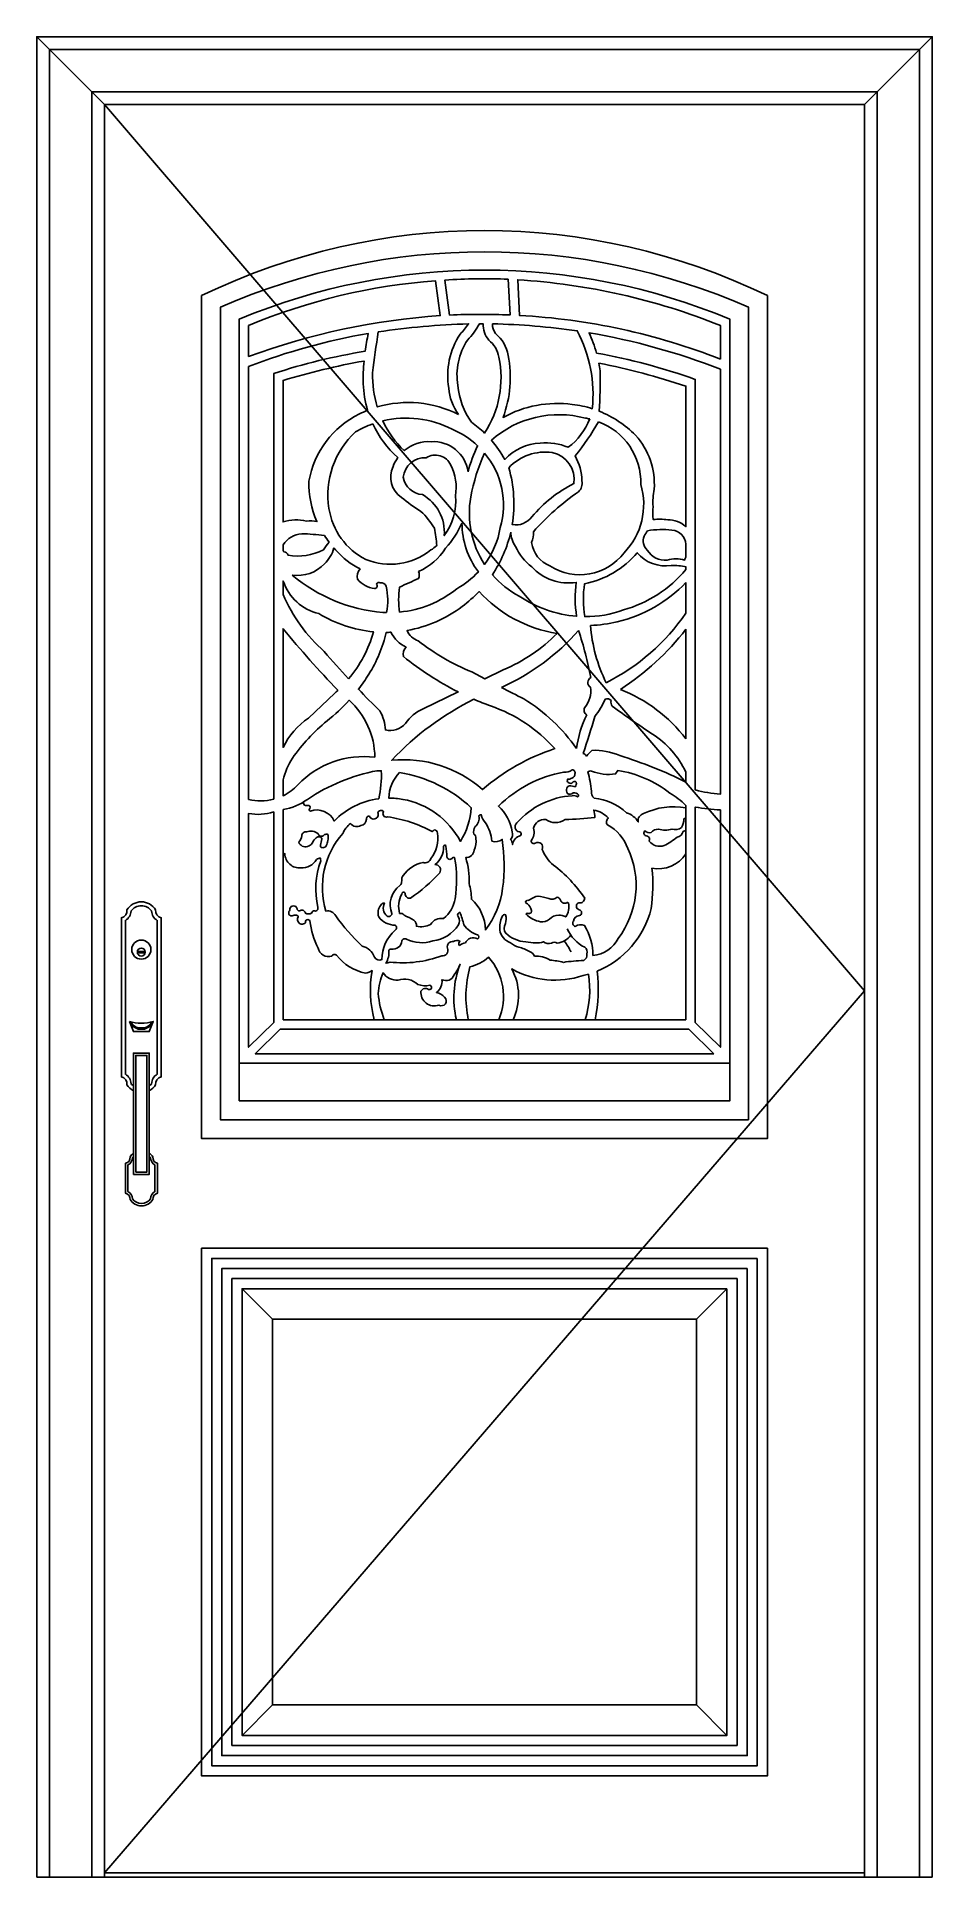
# Model space of a CAD drawing. Header units: metres. Extents: x 3138 to 4198, y 3860 to 6040.
import ezdxf

# ---------------------------------------------------------------- set-up
doc = ezdxf.new("R2010")
doc.units = ezdxf.units.M
for name, color, linetype in [('2', 2, 'Continuous'), ('3', 3, 'Continuous'), ('4', 4, 'Continuous'), ('7', 7, 'Continuous'), ('BH', 3, 'Continuous')]:
    doc.layers.add(name, color=color, linetype=linetype)

msp = doc.modelspace()

# ---------------------------------------------------------------- linework, layer by layer
at = {"layer": '2'}
msp.add_line((3138.12, 3859.97), (4198.12, 3859.97), dxfattribs=at)
at = {"layer": '3'}
for p, q in [((3218.12, 5959.97), (3138.12, 6039.97)), ((4118.12, 5959.97), (4198.12, 6039.97)), ((3257.21, 4956.67), (3266.44, 4956.67)), ((3257.21, 4954.79), (3266.44, 4954.79)), ((3218.12, 3864.97), (4118.12, 3864.97))]:
    msp.add_line(p, q, dxfattribs=at)
for points in [[(4183.12, 3859.97), (4183.12, 6024.97), (3153.12, 6024.97), (3153.12, 3859.97)], [(4133.12, 3859.97), (4133.12, 5974.97), (3203.12, 5974.97), (3203.12, 3859.97)], [(3218.12, 5959.97), (4118.12, 4909.97), (3218.12, 3864.97)]]:
    msp.add_lwpolyline(points, dxfattribs=at)
for points in [[(3980.83, 4757.26), (3980.83, 5719.61, 0.21), (3355.41, 5719.61), (3355.41, 4757.26)], [(3388.85, 5698.08, -0.08), (3610.06, 5750.96), (3615.66, 5709.78, 0.07), (3388.85, 5661.33)], [(3696.28, 5752.72), (3698.31, 5710.52, 0.02), (3626.83, 5710.39), (3621.19, 5751.76, -0.03)], [(3947.4, 5658.19, 0.08), (3709.5, 5709.95), (3707.46, 5752.2, -0.08), (3947.4, 5698.08)], [(3637.34, 5592.62, 0.19), (3541.18, 5601.54, -0.08), (3535.64, 5642.01, -0.01), (3542.34, 5690.48, -0.03), (3649.2, 5699.99, -0.05), (3639.31, 5687.72, 0.19), (3625.79, 5623.82, 0.14)], [(3652.63, 5583.42, -0.04), (3668.24, 5570.58, 0.2), (3685.06, 5660.55, 0.19), (3673.08, 5680.69, -0.18), (3666.44, 5700.13), (3662.25, 5700.13, -0.07), (3648.02, 5680.69, 0.19), (3636.58, 5626.81, 0.13)], [(3677.59, 5700.01, -0.03), (3777.85, 5691.69, -0.15), (3795.68, 5599.43, 0.05), (3772.1, 5604.56, 0.16), (3690.09, 5589.11, 0.14), (3696.01, 5662.64, 0.18), (3681.11, 5688.52, -0.17)], [(3418.54, 5136.84), (3418.54, 5641.04, -0.04), (3526.81, 5667.47, -0.02), (3530.49, 5688.5, 0.05), (3388.85, 5649.42), (3388.85, 5136.68, 0.13)], [(3800.7, 5665.37, -0.04), (3917.7, 5634.14), (3917.7, 5147.88, 0.04), (3947.4, 5142.74), (3947.4, 5646.22, 0.05), (3791.91, 5689.46, -0.04)], [(3520.05, 5593.22, 0.24), (3460.32, 5513.55, 0.11), (3469.72, 5465.77, 0.11), (3457.39, 5466.29, 0.14), (3429.69, 5465.37), (3429.69, 5632.87, -0.03), (3525.52, 5655.94, 0.03), (3524.47, 5628.99, 0.06), (3529.72, 5597.56, 0.02)], [(3535.87, 5581.48, 0.05), (3515.4, 5571.99, 0.25), (3484.01, 5481.13, 0.24), (3527.47, 5420.83, 0.27), (3604.73, 5432.09, 0.05), (3611.5, 5437.27, 0.05), (3608.75, 5457.82, 0.07), (3592.87, 5477.75, -0.03), (3569.66, 5494.39, -0.37), (3559.83, 5530.95, -0.07), (3565.48, 5541.54, -0.1)], [(3648.6, 5524.73, 0.39), (3605.09, 5560.37, 0.19), (3573.1, 5549.77, -0.09), (3547.7, 5584.98, -0.18), (3629.68, 5575.2, -0.09), (3660.02, 5555.64, 0.05), (3648.6, 5524.73)], [(3803.11, 5584.09, -0.05), (3775.32, 5543.65, -0.13), (3783.44, 5513.91, -0.26), (3779.38, 5501.07, 0.06), (3725.94, 5453.76, -0.12), (3723.91, 5440.92, 0.27), (3745.55, 5413.21, 0.39), (3833.5, 5428.76, 0.27), (3853.12, 5509.86, 0.32)], [(3594.69, 5497.71, -0.29), (3620.51, 5449.18, 0.19), (3633.7, 5496.41, 0.17), (3628.07, 5532.59, 0.46), (3599.07, 5541.44, 0.4), (3571.93, 5518.27, 0.34)], [(3668.15, 5546.92, 0.06), (3651.85, 5494.93, 0.19), (3668.16, 5415.03, 0.12), (3686.82, 5458.62, 0.25)], [(3696.9, 5529.54, -0.24), (3748.4, 5547.62, -0.39), (3773.96, 5510.84, 0.1), (3724.17, 5471.47, -0.29), (3700.97, 5462.12, 0.11), (3696.9, 5529.54, 0.11)], [(3484.2, 5441.26, 0.04), (3477.43, 5432.31, -0.16), (3435.54, 5425.76, 0.32), (3430.69, 5430.03, -0.06), (3429.69, 5431.56), (3429.69, 5437.74, -0.01), (3429.83, 5438.02, -0.25), (3451.74, 5451.42, -0.02), (3478.57, 5449.22, 0.02)], [(3641.38, 5464.05, -0.08), (3622.04, 5434.26, -0.15), (3590.13, 5406.62, -0.16), (3590.06, 5398.18, 0.02), (3567.67, 5387.89, 0.08), (3567.62, 5358.52, 0.15), (3635.31, 5386.26, 0.08), (3660.83, 5406.21, -0.16)], [(3699.25, 5453.38, -0.09), (3677.45, 5402.7, 0.09), (3709.27, 5377.36, 0.13), (3777.22, 5353.53, -0.08), (3776.79, 5393.72, -0.25), (3724.15, 5411.97, -0.12), (3704.87, 5436.29, -0.14)], [(3906.56, 5423.65, -0.04), (3905.03, 5420.19, 0.15), (3884.48, 5420.19, -0.3), (3860.88, 5431.84, -0.3), (3856.99, 5448.49, -0.01), (3861.16, 5454.87, -0.07), (3890.04, 5455.7, -0.38), (3906.42, 5439.06), (3906.56, 5438.68)], [(3507.26, 5279.39, -0.01), (3478.48, 5311.65, -0.11), (3429.69, 5379.45), (3429.69, 5395.17, -0.01), (3429.88, 5395.26, 0.26), (3471.92, 5356.69, 0.11), (3536.59, 5335.15, -0.11)], [(3641.82, 5365.26, -0.12), (3576.39, 5336.72, 0.21), (3589.68, 5324.56, 0.07), (3653.09, 5287.65), (3668.57, 5279.39), (3690.34, 5290.24, 0.1), (3754.15, 5333.29, -0.17), (3661.64, 5382.87, -0.04)], [(3494.45, 5265.89, -0.01), (3490.75, 5262.56), (3459.63, 5233.07, 0.13), (3429.69, 5198.24), (3429.69, 5338.81, 0.02)], [(3531.12, 5284.8, 0.08), (3551.85, 5334.5, 0.01), (3557.25, 5334.64, 0.16), (3575.34, 5316.84, 0.28), (3572.03, 5305.83, 0.05), (3636.98, 5263.89), (3595.44, 5243.93, 0.15), (3574.72, 5226.49, -0.27), (3550.72, 5218.86, 0.12), (3544.17, 5241.75, -0.01), (3518.8, 5267.2, 0.02)], [(3538.28, 5186.49, 0.24), (3447.26, 5153.97, -0.09), (3429.69, 5140.96), (3429.69, 5159.77, -0.09), (3440.77, 5185.45, -0.07), (3481.72, 5229.61, 0.04), (3507.83, 5254.1, -0.21), (3538.28, 5186.49, -0.21)], [(3675.15, 5247.43, -0.13), (3751.25, 5196.75, 0.1), (3665.78, 5148.27, 0.21), (3558.25, 5182.98, -0.09), (3655.58, 5255.21, 0.01)], [(3567.47, 5168.43, -0.15), (3652.4, 5126.76, -0.13), (3639.51, 5086.94, 0.23), (3571.52, 5136.71, 0.05), (3554.85, 5138.23, -0.19)], [(3775.64, 5151.43, 0.1), (3768.59, 5152.71, 0.29), (3765.52, 5149.9, 0.21), (3766.41, 5143.62, 0.39), (3772.95, 5144.52, -0.28), (3779.35, 5141.96, -0.29), (3778.46, 5139.53, 0.17), (3772.08, 5141.05, 0.2), (3706.44, 5108.7, 0.63), (3709.38, 5098.12, -0.71), (3710.85, 5093.7, 0.32), (3701.43, 5083.12, 0.12), (3699.08, 5089.29, 0.28), (3700.84, 5098.12, 0.17), (3684.65, 5128.7, -0.15), (3761.77, 5168.99, 0.22), (3771.74, 5171.79, -0.51), (3775.24, 5166.8, -0.32), (3771.66, 5161.85, -0.15), (3766.37, 5160.55, -0.06), (3765.9, 5158.73, 0.65), (3773.21, 5157.45, -0.42), (3776.79, 5157.06, -0.17)], [(3528.46, 5113.06, -0.53), (3531.82, 5116.85, 0.41), (3538.13, 5113.48, 0.45), (3541.91, 5121.05, -0.55), (3548.64, 5122.31, 0.76), (3553.27, 5116, -0.09), (3606.27, 5098.5, 0.03), (3608.48, 5100.53, -0.49), (3612.28, 5096.74, -0.21), (3604.69, 5066.62, -0.43), (3595.41, 5061.99, 0.18), (3571.8, 5046.61, 0.2), (3570.12, 5040.3, -0.21), (3568.01, 5034.61, 0.35), (3558.59, 5001.31, -0.46), (3552.7, 4998.27, -0.34), (3549.65, 5013.91, 0.34), (3545.58, 5011.27, 0.29), (3542.94, 4997.45, 0.24), (3562.46, 4987.7, -0.5), (3562.25, 4981.61, 0.22), (3546.63, 4946.88, -0.37), (3537.9, 4949.64, 0.26), (3523.19, 4962.95, -0.05), (3491.94, 4998.76, 0.35), (3480.45, 5004.27, -0.26), (3500.28, 5096.26, -0.13), (3509.53, 5108.02, 0.39), (3521.73, 5105.92, 0.36)], [(3736.36, 5077.44, 0.13), (3749.71, 5058.94, -0.08), (3786.75, 5019.79, -0.47), (3779.86, 5014.19, 0.79), (3780.29, 5006.02, -0.75), (3780.62, 4998.98, 0.37), (3773.37, 4992.61, 0.51), (3775.4, 4986.24, -0.28), (3786.7, 4987.11, -0.13), (3796.56, 4951.79, 0.26), (3826.4, 4972.06, 0.28), (3837.81, 5078.59, 0.18), (3813.61, 5106.52, -0.42), (3814.75, 5114.45, 0.17), (3797.52, 5123.91, -0.06), (3798.81, 5115.31, -0.02), (3763.49, 5112.73, -0.31), (3740.67, 5112.73, 0.38), (3726.02, 5102.4, -0.26), (3723.44, 5087.77, 0.64), (3728.18, 5084.76, -0.78)], [(3947.4, 5124.12), (3947.4, 4843.11), (3917.7, 4872.51), (3917.7, 5127.63, 0.03)], [(3655.81, 5076.52, -0.39), (3645.9, 5067.77, -0.09), (3649.87, 5037.14, -0.06), (3652.71, 5018.42, -0.21), (3669.18, 4982.12, 0.13), (3689.62, 5031.47, 0.07), (3689.05, 5089.33, -0.28), (3676.84, 5087.35, 0.11), (3669.35, 5108.99, -0.15), (3664.25, 5118.38, 0.49), (3661.39, 5116.79, -0.31), (3656.93, 5104.38, 0.17), (3655.49, 5095.62, -0.31), (3658.04, 5090.21, -0.13)], [(3477.3, 5093.58, -0.49), (3471.19, 5095.91, 0.26), (3457.5, 5098.23, 0.44), (3451.68, 5093.58, -0.22), (3448.19, 5086.02, 0.4), (3458.38, 5080.93, 0.27), (3465.36, 5087.33, -0.08), (3470.17, 5091.98, -0.49), (3475.7, 5089.8, 0.01), (3474.1, 5082.38, 0.59), (3475.7, 5079.48, 0.21), (3479.92, 5080.49, 0.18), (3482.1, 5086.16, 0.13), (3482.97, 5092.85, 0.71), (3480.65, 5095.32, 0.26)], [(3629.66, 5066.81, -0.5), (3632.69, 5067.64, -0.09), (3633.24, 5018.92, -0.18), (3619.74, 4995.52, 0.31), (3604.31, 4988.64, -0.18), (3587.51, 4986.44, 0.28), (3584.48, 4993.6, 0.02), (3572.9, 4999.38, 0.32), (3567.67, 5001.58, -0.2), (3570.15, 5024.42, -0.95), (3574.28, 5025.25, 0.52), (3580.62, 5019.74, 0.06), (3615.06, 5049.75, 0.61), (3609.55, 5059.38, 0.24), (3619.74, 5080.85, -1), (3622.5, 5081.4, -0.03), (3623.6, 5068.74, 0.65)], [(3757.98, 5017.47, 0.3), (3754.06, 5021.01, -0.33), (3744.17, 5019.15, 0.03), (3731.29, 5022.13, 0.12), (3722.14, 5018.03, -0.22), (3718.6, 5017.1, 0.41), (3716.92, 5014.11, -0.2), (3722.89, 5007.59, -0.29), (3723.26, 5002.37, -0.24), (3718.97, 5001.62, 0.87), (3717.67, 5000.31, 0.14), (3734.28, 4991.74, 0.22), (3745.1, 4994.72, -0.23), (3755.93, 4999.38, -0.13), (3764.33, 4997.52, 0.19), (3767.69, 5013.74, 0.52), (3765.07, 5013.93, -0.43)], [(3570.43, 4968.95, -0.44), (3557.92, 4959.4, 0.36), (3554.95, 4957.76, -0.16), (3551.33, 4942.62, 0.01), (3556.27, 4943.94, 0.12), (3617.54, 4951.51, 0.62), (3624.13, 4960.39, -0.53), (3631.37, 4968.29, -0.31), (3638.95, 4968.62, 0.46), (3638.62, 4963.68, -0.14), (3645.54, 4966.64, -0.44), (3659.7, 4971.58, 0.74), (3659.7, 4976.19, -0.14), (3643.56, 4988.03, 0.05), (3638.95, 5002.84, 0.59), (3637.3, 4997.25, -0.29), (3637.3, 4988.03, -0.22), (3607, 4968.95, -0.19), (3575.7, 4970.92, 0.55)]]:
    msp.add_lwpolyline(points, format="xyb", close=True, dxfattribs=at)
for points in [[(3804.99, 5644.27, -0.02), (3804, 5596.45, -0.1), (3847.05, 5568.05, -0.2), (3869.05, 5503.97, 0.06), (3867.61, 5483.59, 0.06), (3867.91, 5468.17, -0.07), (3884.99, 5467.78, -0.18), (3906.56, 5459.86), (3906.56, 5626.2, 0.03), (3803.48, 5653.5)], [(3792.65, 5587.26, -0.14), (3767.27, 5553.7, 0.13), (3734.1, 5558.56, 0.2), (3692.15, 5539.32, 0.05), (3676.24, 5562.17, -0.25), (3787.5, 5588.26)], [(3906.98, 5412.15, 0.05), (3889.2, 5413.81, -0.27), (3849.02, 5428.87, -0.17), (3786.58, 5392.13, 0.08), (3786.89, 5353.19, 0.09), (3832.63, 5361.07, 0.15), (3906.56, 5408.83), (3906.56, 5412.23)], [(3906.56, 5169.05, 0.14), (3867.04, 5213.92, -0.01), (3819.07, 5247.11, -0.19), (3818.05, 5253.65, 0.39), (3810.88, 5255.28, -0.07), (3798.61, 5234.84, -0.01), (3785.1, 5191.1, -0.14), (3788.79, 5188.01, -0.01), (3795.26, 5194.76, -0.11), (3828.16, 5188.6, -0.04), (3906.56, 5157.2, -0.04)], [(3429.69, 5124.84, 0.13), (3458.4, 5136.71, -0.1), (3541.04, 5170.67, -0.01), (3545.97, 5170.58, -0.07), (3542.84, 5137.42, 0.17), (3490.18, 5111.01, 0.39), (3461.97, 5122.78, -0.48), (3460.71, 5124.72, 0.5), (3460.21, 5129.61, -0.04), (3456.33, 5129.23, -0.32), (3453.55, 5133.36)], [(3906.56, 5126.53, 0.16), (3856.39, 5119.8, 0.4), (3850.22, 5109.96, 0.17), (3836.42, 5120.81, 0.16), (3797.83, 5138.19, -0.28), (3794.88, 5146.37, 0.05), (3790.29, 5169.28, -0.22), (3794.79, 5170.18, 0.13), (3823.22, 5166.8), (3825.93, 5170.85, -0.13), (3887.52, 5144.14, -0.07), (3906.56, 5129.43, -0.07)], [(3418.54, 4872.51), (3388.85, 4843.11), (3388.85, 5120.02, 0.13), (3418.54, 5121.86), (3418.54, 4872.51)], [(3906.56, 5113.31, 0.56), (3904.14, 5113.44, -0.15), (3901.37, 5103.4, -0.26), (3890.04, 5101.44, -0.16), (3874.2, 5101.44, 0.21), (3865.3, 5097.51, -0.32), (3858.02, 5099.59, 0.22), (3856.87, 5096.12, 0.4), (3860.91, 5093.24, -0.4), (3863.22, 5087.23, 0.32), (3880.79, 5081.92, 0.05), (3896.4, 5091.97, 0.27), (3903.33, 5098.66, 0.19), (3906.56, 5100.5)], [(3429.69, 5072.15, -0.23), (3431.77, 5072.19, 0.43), (3450.8, 5055.51, 0.27), (3469.37, 5065.33, -0.29), (3474.05, 5066.89, 0.04), (3474.2, 5063.9, 0.14), (3470.72, 5008.82, -0.61), (3467.01, 5004.54, 0.44), (3463.54, 5002.22, -0.32), (3456.12, 5001.99, 0.57), (3449.17, 5004.65, -0.36), (3446.16, 5007.2, 0.79), (3437.7, 5007.31, -0.21), (3436.55, 5003.73, 0.6), (3440.48, 4998.75, -0.17), (3445.58, 4999.33, -0.54), (3447.44, 4997.01, 0.26), (3447.09, 4992.5, 0.55), (3456.22, 4990.48, -0.95), (3461.4, 4992.7, 0.09), (3471.03, 4960.52, 0.43), (3487.33, 4950.9, -0.49), (3492.88, 4952.01, 0.18), (3527.32, 4930.92, 0.12), (3535.1, 4933.88, 0.11), (3537.61, 4875.7)], [(3801.48, 4933.22, 0.24), (3865.39, 5007.24, 0.06), (3866.41, 5055.07, 0.3), (3906.56, 5072.18)], [(3252.4, 4797.08, -0.06), (3249.65, 4799.89, 0.26), (3242.98, 4811.14), (3242.98, 4993.27, 0.26), (3249.65, 5004.52, -0.5), (3274, 5004.52, 0.26), (3280.67, 4993.27), (3280.67, 4811.14, 0.26), (3274, 4799.89, -0.06), (3271.25, 4797.08, -0.06)], [(3766.11, 4983.35, 0.18), (3786.96, 4961.46, -0.32), (3789.36, 4953.72, -0.3), (3785.62, 4945.71, 0.04), (3761.57, 4943.58, 0.05), (3745.81, 4946.24, 0.15), (3727.37, 4951.05, 0.21), (3721.23, 4956.39, 0.11), (3708.67, 4961.46, -0.08), (3699.05, 4966.8, -0.28), (3686.22, 4981.75, -0.14), (3689.16, 4998.03, -0.48), (3693.17, 4999.9, -0.13), (3692.9, 4989.49, 0.33), (3693.44, 4978.01, 0.17), (3716.95, 4967.87, 0.03), (3728.71, 4966.8, 0.14), (3737.79, 4968.13, 0.28), (3747.41, 4966.53, -0.25), (3754.09, 4966.53, 0.23), (3770.19, 4976)], [(3684.92, 4875.7, 0.29), (3672.93, 4949.75, -0.12), (3650.94, 4938.39, 0.12), (3648.98, 4875.7, 0.12)], [(3634.87, 4875.7, -0.15), (3639.14, 4941.42, -0.07), (3632.02, 4928.71, -0.45), (3617.76, 4923.11, -0.27), (3611.14, 4907.85, -0.22), (3620.81, 4902.26, -0.94), (3614.19, 4893.1, -0.55), (3592.81, 4909.38, -0.46), (3601.97, 4911.41, 1.02), (3603.5, 4916.5, -0.14), (3589.25, 4917.52, 0.27), (3565.82, 4922.6, -0.27), (3548, 4931.25, 0.09), (3542.4, 4906.83, 0.08), (3549.5, 4875.7, 0.08)], [(3701.89, 4875.7, 0.24), (3700.46, 4935.78, 0.21), (3784.82, 4927.91, 0.02), (3791.11, 4929.57, 0.02)], [(3249.51, 4873.05, 0.2), (3258.28, 4865.92), (3265.37, 4865.92, 0.2), (3274.14, 4873.05, 0.19)], [(3271.25, 4714.02, -0.04), (3272.69, 4712.34, 0.29), (3278.02, 4703.59), (3278.02, 4672.17, 0.29), (3272.69, 4663.42, -0.51), (3251.32, 4663.42, 0.29), (3245.98, 4672.17), (3245.98, 4703.59, 0.29), (3251.32, 4712.34, -0.03), (3252.4, 4713.66, -0.03)]]:
    msp.add_lwpolyline(points, format="xyb", dxfattribs=at)
for points in [[(3939.47, 4835.27), (3396.77, 4835.27), (3426.35, 4864.55), (3909.89, 4864.55)], [(3255.23, 4695.2), (3255.23, 4833.41), (3268.42, 4833.41), (3268.42, 4695.2)], [(3991.12, 4592.97), (3991.12, 3991.97), (3345.12, 3991.97), (3345.12, 4592.97)], [(3967.12, 4568.97), (3967.12, 4015.97), (3369.12, 4015.97), (3369.12, 4568.97)]]:
    msp.add_lwpolyline(points, close=True, dxfattribs=at)
msp.add_circle((3261.83, 4955.73), 4.71, dxfattribs=at)
for centre, radius, start, end in [((3648.29, 5623.39), 158.09, 7.59, 10.98), ((3775.34, 5511.42), 77.8, 77.14, 81.01), ((3450.41, 5445.17), 40.82, 313.69, 344.9), ((3574.64, 5511.23), 114.34, 222.12, 224.13), ((3558.75, 5487.69), 86.75, 220.27, 244.05), ((3446.93, 5445.17), 43.3, 261.54, 317.02), ((3530.85, 5400.89), 13.36, 138.83, 194.83), ((3563.77, 5548.95), 191.51, 229.95, 265.15), ((3541.35, 5416.32), 30.06, 218.84, 263.27), ((3538.01, 5389.48), 3.02, 266.6, 40.23), ((3543.01, 5390.97), 2.73, 54.89, 170.31), ((3545.71, 5386.85), 6.46, 22.33, 100.1), ((3478.62, 5372.63), 74.94, 348.69, 12.86), ((3789.54, 5503.74), 160.62, 282.87, 316.76), ((3555.06, 5485.63), 127.73, 266.65, 268.68), ((3788.28, 5496.61), 153.98, 271.99, 283.92), ((3975.09, 5355.95), 181.94, 184.17, 206.47), ((3697.29, 5501.59), 254.21, 296.88, 325.41), ((3577.99, 5513.55), 268.01, 294.26, 318.76), ((3315.2, 5186.89), 487.94, 11.13, 17.9), ((3654.83, 5534.53), 319.29, 303.06, 322.04), ((3797.18, 5275.17), 6.71, 118.53, 236.69), ((4631.1, 7102.4), 2061.52, 242.78, 243.61), ((3602.57, 5074.59), 213.09, 34.98, 58.2), ((3765.31, 5264.52), 28.62, 318.55, 10.13), ((3763.02, 5099.02), 180.4, 37.28, 68.55), ((3906.81, 5179.92), 130.73, 154.14, 172.6), ((3792.16, 5242.42), 6.25, 149.71, 241.37), ((3611.96, 4866.22), 182.4, 29.53, 34.32), ((3675.9, 4910.76), 116.74, 342.52, 9.27), ((3633.05, 4911.74), 169.8, 347.75, 7.27)]:
    msp.add_arc(centre, radius, start, end, dxfattribs=at)
at = {"layer": '4'}
msp.add_lwpolyline([(4198.12, 3859.97), (4198.12, 6039.97), (3138.12, 6039.97), (3138.12, 3859.97)], dxfattribs=at)
at = {"layer": '7'}
msp.add_line((3377.7, 4824.13), (3958.54, 4824.13), dxfattribs=at)
msp.add_lwpolyline([(4118.12, 3859.97), (4118.12, 5959.97), (3218.12, 5959.97), (3218.12, 3859.97)], dxfattribs=at)
for points in [[(3333.12, 5733.37), (3333.12, 4734.97), (4003.12, 4734.97), (4003.12, 5733.37, 0.23)], [(3377.7, 4779.55), (3958.54, 4779.55), (3958.54, 5705.51, 0.2), (3377.7, 5705.51)], [(3247.69, 4873.57, 0.15), (3275.96, 4873.57), (3271.25, 4861.68), (3252.4, 4861.68)]]:
    msp.add_lwpolyline(points, format="xyb", close=True, dxfattribs=at)
for points in [[(3252.4, 4791.48, -0.13), (3244.86, 4798.54, 0.39), (3238.27, 4807.96), (3238.27, 4996.44, 0.39), (3244.86, 5005.87, -0.56), (3278.79, 5005.87, 0.39), (3285.39, 4996.44), (3285.39, 4807.96, 0.39), (3278.79, 4798.54, -0.13), (3271.25, 4791.48, -0.13)], [(3247.69, 4873.57, 0.22), (3258.08, 4864.51), (3265.57, 4864.51, 0.22), (3275.96, 4873.57, 0.22)], [(3271.25, 4717.7, -0.1), (3275.57, 4713.11, 0.39), (3280.85, 4705.57), (3280.85, 4670.2, 0.39), (3275.57, 4662.66, -0.56), (3248.43, 4662.66, 0.39), (3243.15, 4670.2), (3243.15, 4705.57, 0.39), (3248.43, 4713.11, -0.09), (3252.4, 4717.45, -0.09)]]:
    msp.add_lwpolyline(points, format="xyb", dxfattribs=at)
for points in [[(3252.4, 4692.38), (3252.4, 4836.23), (3271.25, 4836.23), (3271.25, 4692.38)], [(4003.12, 4604.97), (4003.12, 3979.97), (3333.12, 3979.97), (3333.12, 4604.97)], [(3979.12, 4580.97), (3979.12, 4003.97), (3357.12, 4003.97), (3357.12, 4580.97)], [(3955.12, 4556.97), (3955.12, 4027.97), (3381.12, 4027.97), (3381.12, 4556.97)], [(3919.12, 4520.97), (3919.12, 4063.97), (3417.12, 4063.97), (3417.12, 4520.97)]]:
    msp.add_lwpolyline(points, close=True, dxfattribs=at)
msp.add_circle((3261.83, 4958.75), 11.31, dxfattribs=at)
at = {"layer": 'BH'}
for p, q in [((3906.56, 5357.27), (3906.56, 5393.72)), ((3906.56, 5208.29), (3906.56, 5338.11)), ((3906.56, 5157.2), (3906.56, 5169.05)), ((3429.69, 5124.84), (3429.69, 4875.7)), ((3906.56, 4875.7), (3906.56, 5129.43)), ((3429.69, 4875.7), (3906.56, 4875.7)), ((3381.12, 4556.97), (3417.12, 4520.97)), ((3919.12, 4520.97), (3955.12, 4556.97)), ((3381.12, 4027.97), (3417.12, 4063.97)), ((3919.12, 4063.97), (3955.12, 4027.97))]:
    msp.add_line(p, q, dxfattribs=at)

doc.saveas('drawing.dxf')
